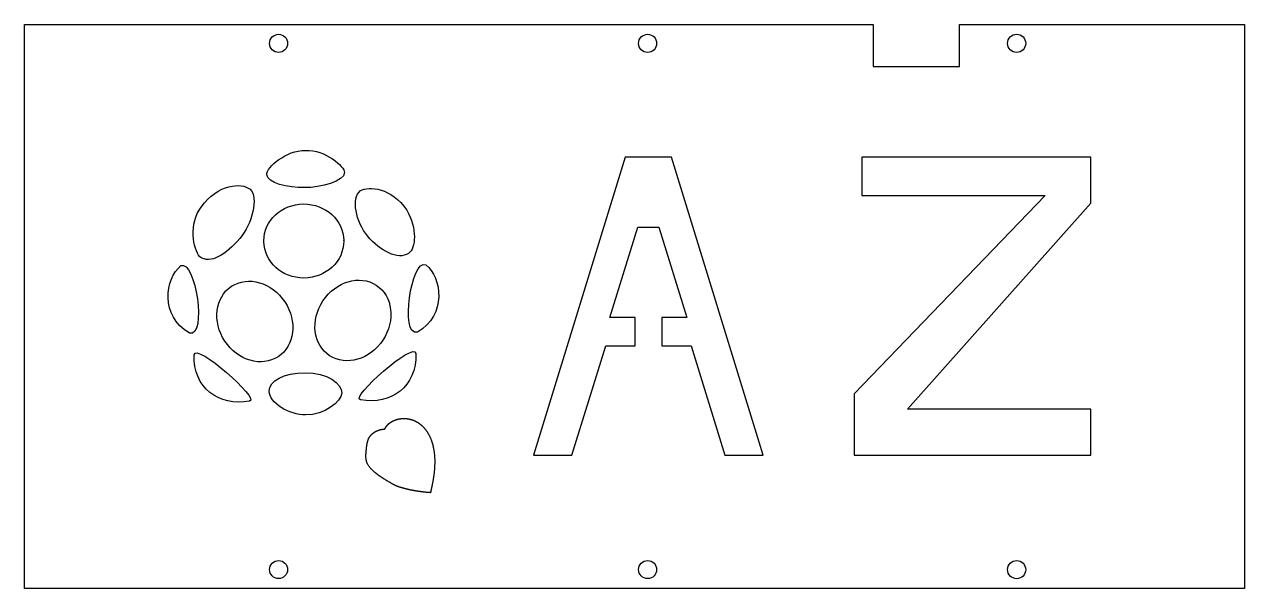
# Model space of a CAD drawing. Header units: millimetres. Extents: x -45 to 167, y -41 to 57.
import ezdxf

# ---------------------------------------------------------------- set-up
doc = ezdxf.new("R2010")
doc.units = ezdxf.units.MM
doc.layers.get('0').update_dxf_attribs({"linetype": 'CONTINUOUS'})

msp = doc.modelspace()

# ---------------------------------------------------------------- linework, layer by layer
for p, q in [((-7.71, 20.1), (-7.71, 20.1)), ((-3.53, 19.6), (-3.53, 19.67)), ((14.47, 20.54), (14.47, 20.54)), ((3.73, -10.58), (3.73, -10.58))]:
    msp.add_line(p, q)
for points in [[(-45.13, 57.33), (102.31, 57.33), (102.31, 50), (117.31, 50), (117.31, 57.33), (166.87, 57.33), (166.87, -40.77), (-45.13, -40.77)], [(50.01, -17.56), (55.86, 1.45), (60.96, 1.45), (60.96, 6.35), (56.61, 6.35), (61.45, 22.09), (65.12, 22.09), (69.97, 6.35), (65.61, 6.35), (65.61, 1.45), (70.72, 1.45), (76.57, -17.56), (83.24, -17.56), (67.3, 34.23), (59.27, 34.23), (43.34, -17.56)], [(132.21, 27.59), (99.01, -6.93), (99.01, -17.56), (140.18, -17.56), (140.18, -9.59), (108.31, -9.59), (140.18, 26.26), (140.18, 34.23), (100.34, 34.23), (100.34, 27.59)]]:
    msp.add_lwpolyline(points, close=True)
for centre, radius in [((-0.97, 54.03), 1.57), ((63.15, 54.03), 1.57), ((127.26, 54.03), 1.58), ((-0.97, -37.47), 1.57), ((63.15, -37.47), 1.57), ((127.26, -37.47), 1.58)]:
    msp.add_circle(centre, radius)
msp.add_arc((6.29, 19.7), 4.05, -0.4761, 0.4761)
for points, degree in [([(-3.02, 31.2), (-3.07, 32.51), (0.37, 35.48), (3.7, 35.42)], 3), ([(3.7, 35.42), (7.15, 35.57), (10.53, 32.6), (10.48, 31.57)], 3), ([(3.52, 28.95), (0.73, 28.82), (-3.01, 29.84), (-3.02, 31.2)], 3), ([(10.48, 31.57), (10.54, 30.06), (6.29, 28.88), (3.52, 28.95)], 3), ([(-14.42, 25.55), (-11.45, 29.67), (-7.43, 29.83), (-5.93, 28.68)], 3), ([(-5.93, 28.68), (-4.37, 27.21), (-5.56, 22.62), (-7.71, 20.1)], 3), ([(14.47, 20.54), (12.48, 22.94), (11.58, 27.14), (13.23, 28.38)], 3), ([(13.23, 28.38), (14.8, 29.32), (18.61, 28.93), (21.31, 25.05)], 3), ([(-14.63, 16.93), (-15.86, 18.16), (-16.58, 22.78), (-14.42, 25.55)], 3), ([(-3.53, 19.67), (-3.55, 23.2), (-0.46, 26.08), (3.37, 26.1)], 3), ([(3.37, 26.1), (7.2, 26.12), (10.33, 23.27), (10.35, 19.73)], 3), ([(21.31, 25.05), (23.14, 21.78), (22.9, 18.47), (21.62, 17.49)], 3), ([(-7.71, 20.1), (-10.17, 17.33), (-12.8, 15.52), (-14.63, 16.93)], 3), ([(3.44, 13.23), (-0.39, 13.21), (-3.51, 16.06), (-3.53, 19.6)], 3), ([(10.35, 19.67), (10.37, 16.13), (7.28, 13.25), (3.44, 13.23)], 3), ([(21.62, 17.49), (19.7, 16.33), (16.74, 17.9), (14.47, 20.54)], 3), ([(-16.46, 3.66), (-21.61, 6.6), (-20.71, 13.15), (-17.94, 15.38)], 3), ([(-17.94, 15.38), (-15.41, 16.51), (-13.35, 2.83), (-16.46, 3.66)], 3), ([(23.14, 3.83), (20.04, 3), (22.09, 16.67), (24.62, 15.55)], 3), ([(24.62, 15.55), (27.4, 13.32), (28.29, 6.77), (23.14, 3.83)], 3), ([(6.74, 9.26), (8.98, 12.64), (13.12, 13.86), (16, 11.98)], 3), ([(-10.31, 2.25), (-12.54, 5.64), (-12.02, 9.91), (-9.15, 11.79)], 3), ([(-9.15, 11.79), (-6.27, 13.68), (-2.13, 12.46), (0.11, 9.08)], 3), ([(16, 11.98), (18.87, 10.09), (19.39, 5.82), (17.15, 2.44)], 3), ([(0.11, 9.08), (2.34, 5.69), (1.82, 1.42), (-1.05, -0.46)], 3), ([(7.9, -0.28), (5.02, 1.61), (4.5, 5.88), (6.74, 9.26)], 3), ([(-1.05, -0.46), (-3.93, -2.34), (-8.07, -1.13), (-10.31, 2.25)], 3), ([(17.15, 2.44), (14.92, -0.95), (10.77, -2.16), (7.9, -0.28)], 3), ([(-15.64, -0.11), (-15.47, 2.12), (-4.04, -7.86), (-6.01, -8.19)], 3), ([(13.25, -7.96), (11.27, -7.63), (22.71, 2.35), (22.88, 0.13)], 3), ([(22.88, 0.13), (23.06, -5.68), (18.61, -8.87), (13.25, -7.96)], 3), ([(-6.01, -8.19), (-11.37, -9.1), (-15.82, -5.92), (-15.64, -0.11)], 3), ([(-2.61, -6.44), (-2.59, -4.65), (-0.14, -3.21), (3.71, -3.24)], 3), ([(3.71, -3.24), (7.48, -3.28), (10.01, -5.05), (10, -6.78)], 3), ([(3.73, -10.58), (0.89, -10.61), (-2.62, -8.47), (-2.61, -6.44)], 3), ([(10, -6.78), (10, -8.21), (6.93, -10.67), (3.73, -10.58)], 3), ([(17.49, -13.02), (17.55, -12.91), (17.66, -12.7), (17.86, -12.41), (18.19, -12.06), (18.7, -11.71), (19.3, -11.43), (19.98, -11.24), (20.72, -11.16), (21.5, -11.21), (22.28, -11.4), (23.05, -11.75), (23.77, -12.25), (24.43, -12.9), (25, -13.7), (25.47, -14.62), (25.82, -15.67), (26.06, -16.83), (26.18, -18.09), (26.17, -19.45), (26.05, -20.91), (25.85, -22.14), (25.65, -23.11), (25.5, -23.77), (25.42, -24.1)], 5), ([(25.42, -24.1), (25.17, -24.08), (24.7, -24.04), (24.02, -23.97), (23.2, -23.86), (22.31, -23.71), (21.54, -23.55), (20.92, -23.39), (20.43, -23.24), (20.1, -23.16), (19.73, -23.04), (19.08, -22.74), (18.03, -22.15), (16.6, -21.27), (15.37, -20.31), (14.57, -19.4), (14.22, -18.55), (14.17, -17.72), (14.26, -16.89), (14.33, -16.02), (14.46, -15.22), (14.7, -14.56), (15.07, -14.05), (15.51, -13.66), (16, -13.38), (16.5, -13.18), (16.9, -13.08), (17.2, -13.04), (17.4, -13.02), (17.49, -13.02)], 5)]:
    msp.add_open_spline(points, degree=degree)

doc.saveas('drawing.dxf')
